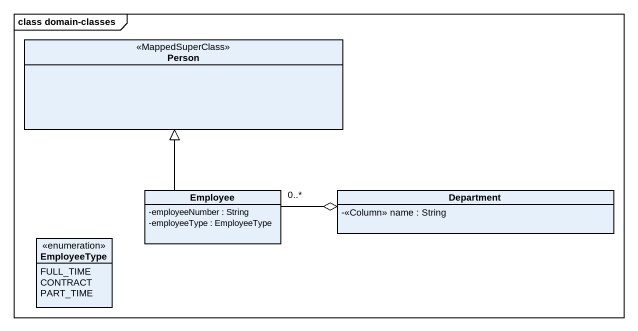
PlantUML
@startuml
mainframe class domain-classes
hide circle
hide empty members
skinparam classAttributeIconSize 0
class "Person" as Person_ <<MappedSuperClass>>
class Employee {
  -employeeNumber : String
  -employeeType : EmployeeType
}
class Department {
  -<<Column>> name : String
}
enum EmployeeType {
  FULL_TIME
  CONTRACT
  PART_TIME
}
Employee -up-|> Person_
Department o-left- "0..*" Employee
@enduml
